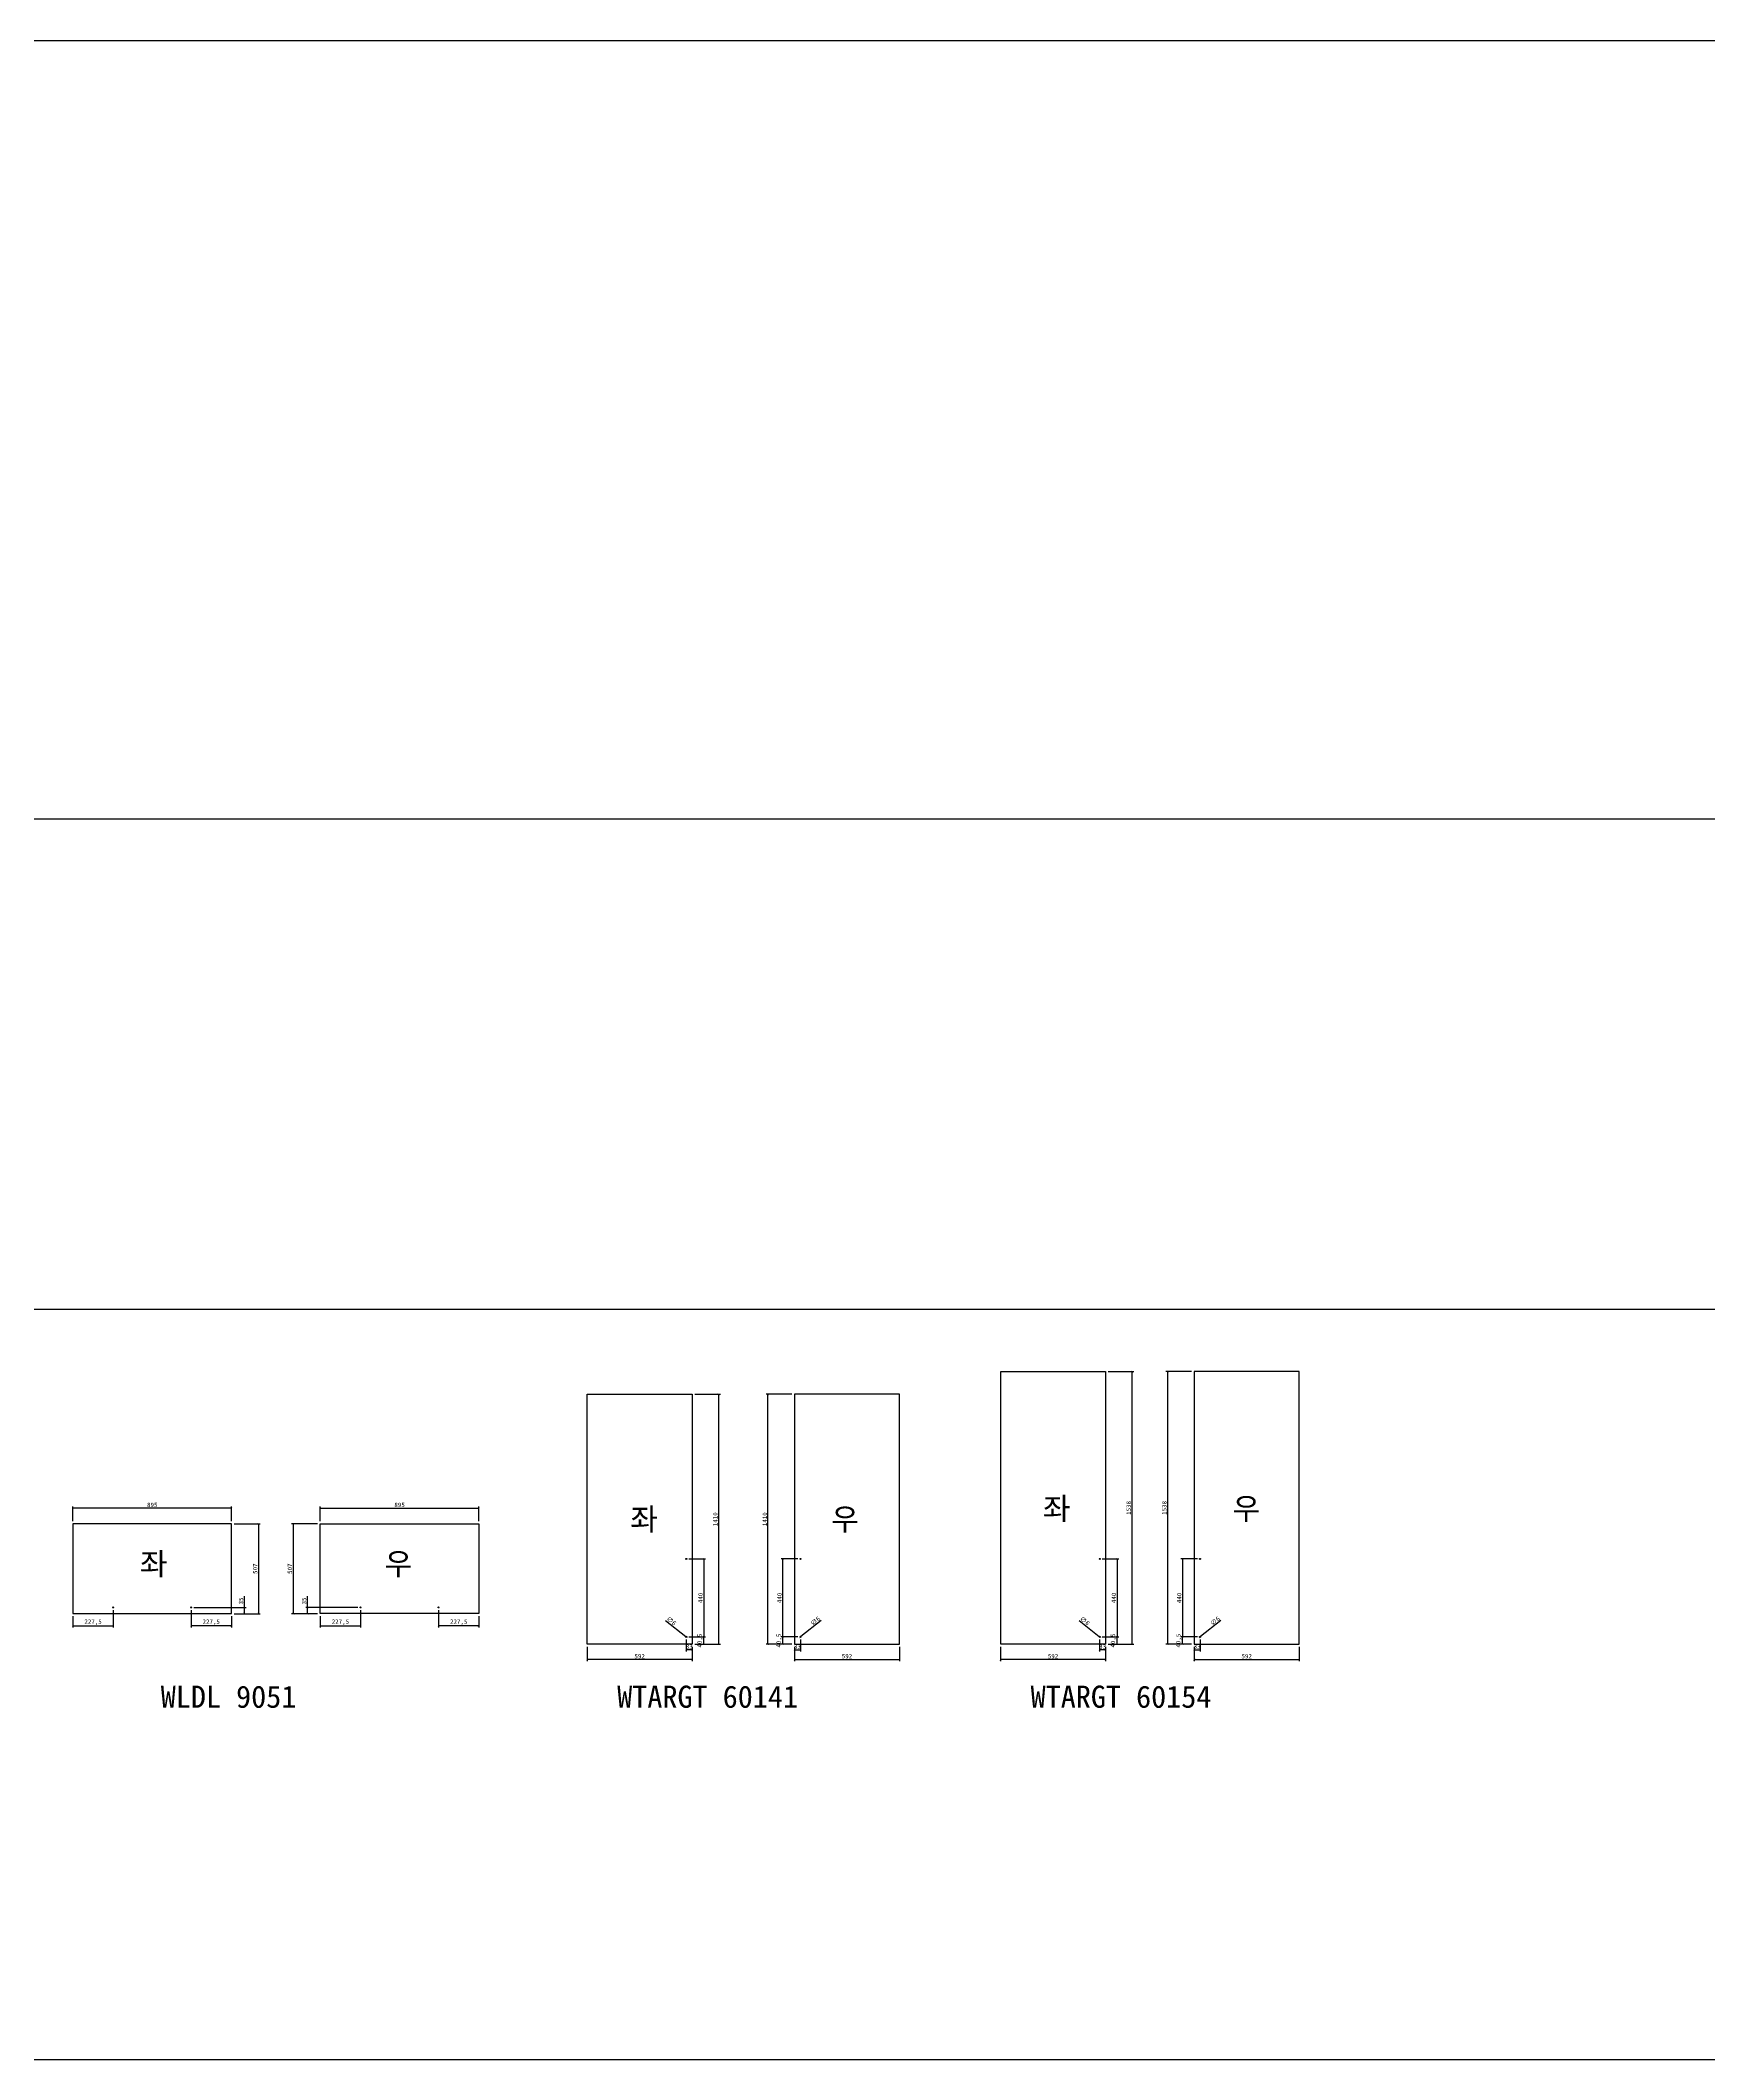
# Model space of a CAD drawing. Header units: millimetres. Extents: x -44117 to 256353, y -2095463 to 65325.
# Drawn here: x 117208 to 126623, y -186279 to -174882 of the extents above; entities that cross this region are included whole.
import ezdxf

# ---------------------------------------------------------------- set-up
doc = ezdxf.new("R2010")
doc.units = ezdxf.units.MM
doc.header["$LTSCALE"] = 10
doc.dimstyles.new('ISO-25', dxfattribs={"dimtxt": 2.5, "dimasz": 2.5, "dimexe": 1, "dimexo": 1, "dimtad": 1, "dimtxsty": 'Standard', "dimblk": 'ARCHTICK', "dimcen": 2.5, "dimadec": 0, "dimazin": 0, "dimtfac": 1, "dimtmove": 0, "dimatfit": 3, "dimfxl": 0, "dimarcsym": 0})

# ---------------------------------------------------------------- blocks, each defined once
blk = doc.blocks.new('_ArchTick')
at = {"color": 0, "linetype": 'ByBlock', "const_width": 0.15}
blk.add_lwpolyline([(-0.5, -0.5), (0.5, 0.5)], dxfattribs=at)
blk = doc.blocks.new('*D2942')
at = {"color": 0, "lineweight": -2}
for p, q in [((117391, -183240), (117391, -183157)), ((118286, -183167), (117391, -183167)), ((118286, -183240), (118286, -183157))]:
    blk.add_line(p, q, dxfattribs=at)
at = {"layer": 'Defpoints', "color": 0}
for p in [(117391, -183167), (117391, -183255), (118286, -183255)]:
    blk.add_point(p, dxfattribs=at)
at = {"color": 0, "lineweight": -2, "xscale": 10, "yscale": 10, "zscale": 10, "rotation": 180}
blk.add_blockref('_ArchTick', (117391, -183167), dxfattribs=at)
at = {"color": 0, "lineweight": -2, "xscale": 10, "yscale": 10, "zscale": 10}
blk.add_blockref('_ArchTick', (118286, -183167), dxfattribs=at)
at = {"color": 0, "insert": (117839, -183148), "char_height": 25, "attachment_point": 5}
blk.add_mtext('895', dxfattribs=at)
blk = doc.blocks.new('*D2943')
at = {"color": 0, "lineweight": -2}
for p, q in [((118301, -183255), (118449, -183255)), ((118439, -183255), (118439, -183762)), ((118301, -183762), (118449, -183762))]:
    blk.add_line(p, q, dxfattribs=at)
at = {"layer": 'Defpoints', "color": 0}
for p in [(118286, -183255), (118286, -183762), (118439, -183762)]:
    blk.add_point(p, dxfattribs=at)
at = {"color": 0, "lineweight": -2, "xscale": 10, "yscale": 10, "zscale": 10}
for p, rotation in [((118439, -183255), 90), ((118439, -183762), 270)]:
    blk.add_blockref('_ArchTick', p, dxfattribs=dict(at, rotation=rotation))
at = {"color": 0, "insert": (118420, -183508), "char_height": 25, "attachment_point": 5, "rotation": 90}
blk.add_mtext('507', dxfattribs=at)
blk = doc.blocks.new('*D2944')
at = {"color": 0, "lineweight": -2}
for p, q in [((118359, -183727), (118359, -183663)), ((118074, -183727), (118369, -183727)), ((118301, -183762), (118369, -183762)), ((118359, -183762), (118359, -183727))]:
    blk.add_line(p, q, dxfattribs=at)
at = {"layer": 'Defpoints', "color": 0}
for p in [(118059, -183727), (118286, -183762), (118359, -183727)]:
    blk.add_point(p, dxfattribs=at)
at = {"color": 0, "lineweight": -2, "xscale": 10, "yscale": 10, "zscale": 10}
for p, rotation in [((118359, -183727), 90), ((118359, -183762), 270)]:
    blk.add_blockref('_ArchTick', p, dxfattribs=dict(at, rotation=rotation))
at = {"color": 0, "insert": (118340, -183690), "char_height": 25, "attachment_point": 5, "rotation": 90}
blk.add_mtext('35', dxfattribs=at)
blk = doc.blocks.new('*D2945')
at = {"color": 0, "lineweight": -2}
for p, q in [((118059, -183742), (118059, -183840)), ((118286, -183830), (118059, -183830)), ((118286, -183777), (118286, -183840))]:
    blk.add_line(p, q, dxfattribs=at)
at = {"layer": 'Defpoints', "color": 0}
for p in [(118059, -183727), (118059, -183830), (118286, -183762)]:
    blk.add_point(p, dxfattribs=at)
at = {"color": 0, "lineweight": -2, "xscale": 10, "yscale": 10, "zscale": 10, "rotation": 180}
blk.add_blockref('_ArchTick', (118059, -183830), dxfattribs=at)
at = {"color": 0, "lineweight": -2, "xscale": 10, "yscale": 10, "zscale": 10}
blk.add_blockref('_ArchTick', (118286, -183830), dxfattribs=at)
at = {"color": 0, "insert": (118172, -183810), "char_height": 25, "attachment_point": 5}
blk.add_mtext('227,5', dxfattribs=at)
blk = doc.blocks.new('*D2946')
at = {"color": 0, "lineweight": -2}
for p, q in [((117391, -183777), (117391, -183840)), ((117391, -183830), (117619, -183830)), ((117619, -183742), (117619, -183840))]:
    blk.add_line(p, q, dxfattribs=at)
at = {"layer": 'Defpoints', "color": 0}
for p in [(117391, -183762), (117619, -183727), (117619, -183830)]:
    blk.add_point(p, dxfattribs=at)
at = {"color": 0, "lineweight": -2, "xscale": 10, "yscale": 10, "zscale": 10, "rotation": 180}
blk.add_blockref('_ArchTick', (117391, -183830), dxfattribs=at)
at = {"color": 0, "lineweight": -2, "xscale": 10, "yscale": 10, "zscale": 10}
blk.add_blockref('_ArchTick', (117619, -183830), dxfattribs=at)
at = {"color": 0, "insert": (117505, -183810), "char_height": 25, "attachment_point": 5}
blk.add_mtext('227,5', dxfattribs=at)
blk = doc.blocks.new('*D2947')
at = {"color": 0, "lineweight": -2}
for p, q in [((118787, -183240), (118787, -183157)), ((118787, -183167), (119682, -183167)), ((119682, -183240), (119682, -183157))]:
    blk.add_line(p, q, dxfattribs=at)
at = {"layer": 'Defpoints', "color": 0}
for p in [(118787, -183255), (119682, -183167), (119682, -183255)]:
    blk.add_point(p, dxfattribs=at)
at = {"color": 0, "lineweight": -2, "xscale": 10, "yscale": 10, "zscale": 10, "rotation": 180}
blk.add_blockref('_ArchTick', (118787, -183167), dxfattribs=at)
at = {"color": 0, "lineweight": -2, "xscale": 10, "yscale": 10, "zscale": 10}
blk.add_blockref('_ArchTick', (119682, -183167), dxfattribs=at)
at = {"color": 0, "insert": (119235, -183148), "char_height": 25, "attachment_point": 5}
blk.add_mtext('895', dxfattribs=at)
blk = doc.blocks.new('*D2948')
at = {"color": 0, "lineweight": -2}
for p, q in [((118772, -183255), (118625, -183255)), ((118635, -183255), (118635, -183762)), ((118772, -183762), (118625, -183762))]:
    blk.add_line(p, q, dxfattribs=at)
at = {"layer": 'Defpoints', "color": 0}
for p in [(118787, -183255), (118635, -183762), (118787, -183762)]:
    blk.add_point(p, dxfattribs=at)
at = {"color": 0, "lineweight": -2, "xscale": 10, "yscale": 10, "zscale": 10}
for p, rotation in [((118635, -183255), 90), ((118635, -183762), 270)]:
    blk.add_blockref('_ArchTick', p, dxfattribs=dict(at, rotation=rotation))
at = {"color": 0, "insert": (118616, -183508), "char_height": 25, "attachment_point": 5, "rotation": 90}
blk.add_mtext('507', dxfattribs=at)
blk = doc.blocks.new('*D2949')
at = {"color": 0, "lineweight": -2}
for p, q in [((118715, -183727), (118715, -183663)), ((119000, -183727), (118705, -183727)), ((118772, -183762), (118705, -183762)), ((118715, -183762), (118715, -183727))]:
    blk.add_line(p, q, dxfattribs=at)
at = {"layer": 'Defpoints', "color": 0}
for p in [(118715, -183727), (118787, -183762), (119015, -183727)]:
    blk.add_point(p, dxfattribs=at)
at = {"color": 0, "lineweight": -2, "xscale": 10, "yscale": 10, "zscale": 10}
for p, rotation in [((118715, -183727), 90), ((118715, -183762), 270)]:
    blk.add_blockref('_ArchTick', p, dxfattribs=dict(at, rotation=rotation))
at = {"color": 0, "insert": (118696, -183690), "char_height": 25, "attachment_point": 5, "rotation": 90}
blk.add_mtext('35', dxfattribs=at)
blk = doc.blocks.new('*D2950')
at = {"color": 0, "lineweight": -2}
for p, q in [((118787, -183777), (118787, -183840)), ((118787, -183830), (119015, -183830)), ((119015, -183742), (119015, -183840))]:
    blk.add_line(p, q, dxfattribs=at)
at = {"layer": 'Defpoints', "color": 0}
for p in [(118787, -183762), (119015, -183727), (119015, -183830)]:
    blk.add_point(p, dxfattribs=at)
at = {"color": 0, "lineweight": -2, "xscale": 10, "yscale": 10, "zscale": 10, "rotation": 180}
blk.add_blockref('_ArchTick', (118787, -183830), dxfattribs=at)
at = {"color": 0, "lineweight": -2, "xscale": 10, "yscale": 10, "zscale": 10}
blk.add_blockref('_ArchTick', (119015, -183830), dxfattribs=at)
at = {"color": 0, "insert": (118901, -183810), "char_height": 25, "attachment_point": 5}
blk.add_mtext('227,5', dxfattribs=at)
blk = doc.blocks.new('*D2951')
at = {"color": 0, "lineweight": -2}
for p, q in [((119455, -183742), (119455, -183840)), ((119682, -183830), (119455, -183830)), ((119682, -183777), (119682, -183840))]:
    blk.add_line(p, q, dxfattribs=at)
at = {"layer": 'Defpoints', "color": 0}
for p in [(119455, -183727), (119455, -183830), (119682, -183762)]:
    blk.add_point(p, dxfattribs=at)
at = {"color": 0, "lineweight": -2, "xscale": 10, "yscale": 10, "zscale": 10, "rotation": 180}
blk.add_blockref('_ArchTick', (119455, -183830), dxfattribs=at)
at = {"color": 0, "lineweight": -2, "xscale": 10, "yscale": 10, "zscale": 10}
blk.add_blockref('_ArchTick', (119682, -183830), dxfattribs=at)
at = {"color": 0, "insert": (119569, -183810), "char_height": 25, "attachment_point": 5}
blk.add_mtext('227,5', dxfattribs=at)
blk = doc.blocks.new('*D2952')
at = {"color": 0, "lineweight": -2}
for p, q in [((121614, -183801), (121499, -183891)), ((121495, -183895), (121499, -183891)), ((121495, -183895), (121495, -183895))]:
    blk.add_line(p, q, dxfattribs=at)
at = {"layer": 'Defpoints', "color": 0}
for p in [(121495, -183895), (121499, -183891)]:
    blk.add_point(p, dxfattribs=at)
at = {"color": 0, "lineweight": -2, "xscale": 10, "yscale": 10, "zscale": 10}
for p, rotation in [((121495, -183895), 38.36647630590951), ((121499, -183891), 218.3664763059095)]:
    blk.add_blockref('_ArchTick', p, dxfattribs=dict(at, rotation=rotation))
at = {"color": 0, "insert": (121581, -183803), "char_height": 25, "attachment_point": 5, "rotation": 38.3665}
blk.add_mtext('∅6', dxfattribs=at)
blk = doc.blocks.new('*D2953')
at = {"color": 0, "lineweight": -2}
for p, q in [((121449, -183893), (121388, -183893)), ((121449, -183934), (121388, -183934)), ((121398, -183934), (121398, -183893))]:
    blk.add_line(p, q, dxfattribs=at)
at = {"layer": 'Defpoints', "color": 0}
for p in [(121398, -183893), (121464, -183893), (121464, -183934)]:
    blk.add_point(p, dxfattribs=at)
at = {"color": 0, "lineweight": -2, "xscale": 10, "yscale": 10, "zscale": 10}
for p, rotation in [((121398, -183893), 90), ((121398, -183934), 270)]:
    blk.add_blockref('_ArchTick', p, dxfattribs=dict(at, rotation=rotation))
at = {"color": 0, "insert": (121377, -183914), "char_height": 25, "attachment_point": 5, "rotation": 90}
blk.add_mtext('40,5', dxfattribs=at)
blk = doc.blocks.new('*D2954')
at = {"color": 0, "lineweight": -2}
for p, q in [((121449, -182524), (121304, -182524)), ((121314, -183934), (121314, -182524)), ((121449, -183934), (121304, -183934))]:
    blk.add_line(p, q, dxfattribs=at)
at = {"layer": 'Defpoints', "color": 0}
for p in [(121314, -182524), (121464, -182524), (121464, -183934)]:
    blk.add_point(p, dxfattribs=at)
at = {"color": 0, "lineweight": -2, "xscale": 10, "yscale": 10, "zscale": 10}
for p, rotation in [((121314, -182524), 90), ((121314, -183934), 270)]:
    blk.add_blockref('_ArchTick', p, dxfattribs=dict(at, rotation=rotation))
at = {"color": 0, "insert": (121296, -183229), "char_height": 25, "attachment_point": 5, "rotation": 90}
blk.add_mtext('1410', dxfattribs=at)
blk = doc.blocks.new('*D2955')
at = {"color": 0, "lineweight": -2}
for p, q in [((121464, -183949), (121464, -184031)), ((121464, -184021), (122056, -184021)), ((122056, -183949), (122056, -184031))]:
    blk.add_line(p, q, dxfattribs=at)
at = {"layer": 'Defpoints', "color": 0}
for p in [(121464, -183934), (122056, -183934), (122056, -184021)]:
    blk.add_point(p, dxfattribs=at)
at = {"color": 0, "lineweight": -2, "xscale": 10, "yscale": 10, "zscale": 10, "rotation": 180}
blk.add_blockref('_ArchTick', (121464, -184021), dxfattribs=at)
at = {"color": 0, "lineweight": -2, "xscale": 10, "yscale": 10, "zscale": 10}
blk.add_blockref('_ArchTick', (122056, -184021), dxfattribs=at)
at = {"color": 0, "insert": (121760, -184002), "char_height": 25, "attachment_point": 5}
blk.add_mtext('592', dxfattribs=at)
blk = doc.blocks.new('*D2956')
at = {"color": 0, "lineweight": -2}
for p, q in [((121497, -183908), (121497, -183976)), ((121464, -183949), (121464, -183976)), ((121464, -183966), (121497, -183966))]:
    blk.add_line(p, q, dxfattribs=at)
at = {"layer": 'Defpoints', "color": 0}
for p in [(121464, -183934), (121497, -183893), (121497, -183966)]:
    blk.add_point(p, dxfattribs=at)
at = {"color": 0, "lineweight": -2, "xscale": 10, "yscale": 10, "zscale": 10, "rotation": 180}
blk.add_blockref('_ArchTick', (121464, -183966), dxfattribs=at)
at = {"color": 0, "lineweight": -2, "xscale": 10, "yscale": 10, "zscale": 10}
blk.add_blockref('_ArchTick', (121497, -183966), dxfattribs=at)
at = {"color": 0, "insert": (121480, -183948), "char_height": 25, "attachment_point": 5}
blk.add_mtext('33', dxfattribs=at)
blk = doc.blocks.new('*D2957')
at = {"color": 0, "lineweight": -2}
for p, q in [((120736, -183801), (120851, -183891)), ((120856, -183895), (120851, -183891)), ((120856, -183895), (120856, -183895))]:
    blk.add_line(p, q, dxfattribs=at)
at = {"layer": 'Defpoints', "color": 0}
for p in [(120851, -183891), (120856, -183895)]:
    blk.add_point(p, dxfattribs=at)
at = {"color": 0, "lineweight": -2, "xscale": 10, "yscale": 10, "zscale": 10}
for p, rotation in [((120851, -183891), 321.6335236940905), ((120856, -183895), 141.6335236940905)]:
    blk.add_blockref('_ArchTick', p, dxfattribs=dict(at, rotation=rotation))
at = {"color": 0, "insert": (120769, -183803), "char_height": 25, "attachment_point": 5, "rotation": 321.6335}
blk.add_mtext('∅6', dxfattribs=at)
blk = doc.blocks.new('*D2958')
at = {"color": 0, "lineweight": -2}
for p, q in [((120901, -183893), (120962, -183893)), ((120901, -183934), (120962, -183934)), ((120952, -183934), (120952, -183893))]:
    blk.add_line(p, q, dxfattribs=at)
at = {"layer": 'Defpoints', "color": 0}
for p in [(120886, -183893), (120886, -183934), (120952, -183893)]:
    blk.add_point(p, dxfattribs=at)
at = {"color": 0, "lineweight": -2, "xscale": 10, "yscale": 10, "zscale": 10}
for p, rotation in [((120952, -183893), 90), ((120952, -183934), 270)]:
    blk.add_blockref('_ArchTick', p, dxfattribs=dict(at, rotation=rotation))
at = {"color": 0, "insert": (120931, -183914), "char_height": 25, "attachment_point": 5, "rotation": 90}
blk.add_mtext('40,5', dxfattribs=at)
blk = doc.blocks.new('*D2959')
at = {"color": 0, "lineweight": -2}
for p, q in [((120901, -182524), (121046, -182524)), ((121036, -183934), (121036, -182524)), ((120901, -183934), (121046, -183934))]:
    blk.add_line(p, q, dxfattribs=at)
at = {"layer": 'Defpoints', "color": 0}
for p in [(120886, -182524), (121036, -182524), (120886, -183934)]:
    blk.add_point(p, dxfattribs=at)
at = {"color": 0, "lineweight": -2, "xscale": 10, "yscale": 10, "zscale": 10}
for p, rotation in [((121036, -182524), 90), ((121036, -183934), 270)]:
    blk.add_blockref('_ArchTick', p, dxfattribs=dict(at, rotation=rotation))
at = {"color": 0, "insert": (121017, -183229), "char_height": 25, "attachment_point": 5, "rotation": 90}
blk.add_mtext('1410', dxfattribs=at)
blk = doc.blocks.new('*D2960')
at = {"color": 0, "lineweight": -2}
for p, q in [((120294, -183949), (120294, -184031)), ((120886, -184021), (120294, -184021)), ((120886, -183949), (120886, -184031))]:
    blk.add_line(p, q, dxfattribs=at)
at = {"layer": 'Defpoints', "color": 0}
for p in [(120294, -183934), (120886, -183934), (120294, -184021)]:
    blk.add_point(p, dxfattribs=at)
at = {"color": 0, "lineweight": -2, "xscale": 10, "yscale": 10, "zscale": 10, "rotation": 180}
blk.add_blockref('_ArchTick', (120294, -184021), dxfattribs=at)
at = {"color": 0, "lineweight": -2, "xscale": 10, "yscale": 10, "zscale": 10}
blk.add_blockref('_ArchTick', (120886, -184021), dxfattribs=at)
at = {"color": 0, "insert": (120590, -184002), "char_height": 25, "attachment_point": 5}
blk.add_mtext('592', dxfattribs=at)
blk = doc.blocks.new('*D2961')
at = {"color": 0, "lineweight": -2}
for p, q in [((120853, -183908), (120853, -183976)), ((120886, -183966), (120853, -183966)), ((120886, -183949), (120886, -183976))]:
    blk.add_line(p, q, dxfattribs=at)
at = {"layer": 'Defpoints', "color": 0}
for p in [(120853, -183893), (120886, -183934), (120853, -183966)]:
    blk.add_point(p, dxfattribs=at)
at = {"color": 0, "lineweight": -2, "xscale": 10, "yscale": 10, "zscale": 10, "rotation": 180}
blk.add_blockref('_ArchTick', (120853, -183966), dxfattribs=at)
at = {"color": 0, "lineweight": -2, "xscale": 10, "yscale": 10, "zscale": 10}
blk.add_blockref('_ArchTick', (120886, -183966), dxfattribs=at)
at = {"color": 0, "insert": (120870, -183948), "char_height": 25, "attachment_point": 5}
blk.add_mtext('33', dxfattribs=at)
blk = doc.blocks.new('*D2962')
at = {"color": 0, "lineweight": -2}
for p, q in [((123070, -183801), (123184, -183891)), ((123189, -183895), (123184, -183891)), ((123189, -183895), (123189, -183895))]:
    blk.add_line(p, q, dxfattribs=at)
at = {"layer": 'Defpoints', "color": 0}
for p in [(123184, -183891), (123189, -183895)]:
    blk.add_point(p, dxfattribs=at)
at = {"color": 0, "lineweight": -2, "xscale": 10, "yscale": 10, "zscale": 10}
for p, rotation in [((123184, -183891), 321.6335236940905), ((123189, -183895), 141.6335236940905)]:
    blk.add_blockref('_ArchTick', p, dxfattribs=dict(at, rotation=rotation))
at = {"color": 0, "insert": (123102, -183803), "char_height": 25, "attachment_point": 5, "rotation": 321.6335}
blk.add_mtext('∅6', dxfattribs=at)
blk = doc.blocks.new('*D2963')
at = {"color": 0, "lineweight": -2}
for p, q in [((123234, -183893), (123295, -183893)), ((123234, -183934), (123295, -183934)), ((123285, -183934), (123285, -183893))]:
    blk.add_line(p, q, dxfattribs=at)
at = {"layer": 'Defpoints', "color": 0}
for p in [(123219, -183893), (123219, -183934), (123285, -183893)]:
    blk.add_point(p, dxfattribs=at)
at = {"color": 0, "lineweight": -2, "xscale": 10, "yscale": 10, "zscale": 10}
for p, rotation in [((123285, -183893), 90), ((123285, -183934), 270)]:
    blk.add_blockref('_ArchTick', p, dxfattribs=dict(at, rotation=rotation))
at = {"color": 0, "insert": (123264, -183914), "char_height": 25, "attachment_point": 5, "rotation": 90}
blk.add_mtext('40,5', dxfattribs=at)
blk = doc.blocks.new('*D2964')
at = {"color": 0, "lineweight": -2}
for p, q in [((123234, -182396), (123379, -182396)), ((123369, -183934), (123369, -182396)), ((123234, -183934), (123379, -183934))]:
    blk.add_line(p, q, dxfattribs=at)
at = {"layer": 'Defpoints', "color": 0}
for p in [(123219, -182396), (123369, -182396), (123219, -183934)]:
    blk.add_point(p, dxfattribs=at)
at = {"color": 0, "lineweight": -2, "xscale": 10, "yscale": 10, "zscale": 10}
for p, rotation in [((123369, -182396), 90), ((123369, -183934), 270)]:
    blk.add_blockref('_ArchTick', p, dxfattribs=dict(at, rotation=rotation))
at = {"color": 0, "insert": (123350, -183165), "char_height": 25, "attachment_point": 5, "rotation": 90}
blk.add_mtext('1538', dxfattribs=at)
blk = doc.blocks.new('*D2965')
at = {"color": 0, "lineweight": -2}
for p, q in [((122627, -183949), (122627, -184031)), ((123219, -184021), (122627, -184021)), ((123219, -183949), (123219, -184031))]:
    blk.add_line(p, q, dxfattribs=at)
at = {"layer": 'Defpoints', "color": 0}
for p in [(122627, -183934), (123219, -183934), (122627, -184021)]:
    blk.add_point(p, dxfattribs=at)
at = {"color": 0, "lineweight": -2, "xscale": 10, "yscale": 10, "zscale": 10, "rotation": 180}
blk.add_blockref('_ArchTick', (122627, -184021), dxfattribs=at)
at = {"color": 0, "lineweight": -2, "xscale": 10, "yscale": 10, "zscale": 10}
blk.add_blockref('_ArchTick', (123219, -184021), dxfattribs=at)
at = {"color": 0, "insert": (122923, -184002), "char_height": 25, "attachment_point": 5}
blk.add_mtext('592', dxfattribs=at)
blk = doc.blocks.new('*D2966')
at = {"color": 0, "lineweight": -2}
for p, q in [((123186, -183908), (123186, -183976)), ((123219, -183966), (123186, -183966)), ((123219, -183949), (123219, -183976))]:
    blk.add_line(p, q, dxfattribs=at)
at = {"layer": 'Defpoints', "color": 0}
for p in [(123186, -183893), (123219, -183934), (123186, -183966)]:
    blk.add_point(p, dxfattribs=at)
at = {"color": 0, "lineweight": -2, "xscale": 10, "yscale": 10, "zscale": 10, "rotation": 180}
blk.add_blockref('_ArchTick', (123186, -183966), dxfattribs=at)
at = {"color": 0, "lineweight": -2, "xscale": 10, "yscale": 10, "zscale": 10}
blk.add_blockref('_ArchTick', (123219, -183966), dxfattribs=at)
at = {"color": 0, "insert": (123203, -183948), "char_height": 25, "attachment_point": 5}
blk.add_mtext('33', dxfattribs=at)
blk = doc.blocks.new('*D2967')
at = {"color": 0, "lineweight": -2}
for p, q in [((123869, -183801), (123755, -183891)), ((123750, -183895), (123755, -183891)), ((123750, -183895), (123750, -183895))]:
    blk.add_line(p, q, dxfattribs=at)
at = {"layer": 'Defpoints', "color": 0}
for p in [(123750, -183895), (123755, -183891)]:
    blk.add_point(p, dxfattribs=at)
at = {"color": 0, "lineweight": -2, "xscale": 10, "yscale": 10, "zscale": 10}
for p, rotation in [((123750, -183895), 38.36647630590951), ((123755, -183891), 218.3664763059095)]:
    blk.add_blockref('_ArchTick', p, dxfattribs=dict(at, rotation=rotation))
at = {"color": 0, "insert": (123837, -183803), "char_height": 25, "attachment_point": 5, "rotation": 38.3665}
blk.add_mtext('∅6', dxfattribs=at)
blk = doc.blocks.new('*D2968')
at = {"color": 0, "lineweight": -2}
for p, q in [((123705, -183893), (123644, -183893)), ((123705, -183934), (123644, -183934)), ((123654, -183934), (123654, -183893))]:
    blk.add_line(p, q, dxfattribs=at)
at = {"layer": 'Defpoints', "color": 0}
for p in [(123654, -183893), (123720, -183893), (123720, -183934)]:
    blk.add_point(p, dxfattribs=at)
at = {"color": 0, "lineweight": -2, "xscale": 10, "yscale": 10, "zscale": 10}
for p, rotation in [((123654, -183893), 90), ((123654, -183934), 270)]:
    blk.add_blockref('_ArchTick', p, dxfattribs=dict(at, rotation=rotation))
at = {"color": 0, "insert": (123633, -183914), "char_height": 25, "attachment_point": 5, "rotation": 90}
blk.add_mtext('40,5', dxfattribs=at)
blk = doc.blocks.new('*D2969')
at = {"color": 0, "lineweight": -2}
for p, q in [((123705, -182396), (123560, -182396)), ((123570, -183934), (123570, -182396)), ((123705, -183934), (123560, -183934))]:
    blk.add_line(p, q, dxfattribs=at)
at = {"layer": 'Defpoints', "color": 0}
for p in [(123570, -182396), (123720, -182396), (123720, -183934)]:
    blk.add_point(p, dxfattribs=at)
at = {"color": 0, "lineweight": -2, "xscale": 10, "yscale": 10, "zscale": 10}
for p, rotation in [((123570, -182396), 90), ((123570, -183934), 270)]:
    blk.add_blockref('_ArchTick', p, dxfattribs=dict(at, rotation=rotation))
at = {"color": 0, "insert": (123551, -183165), "char_height": 25, "attachment_point": 5, "rotation": 90}
blk.add_mtext('1538', dxfattribs=at)
blk = doc.blocks.new('*D2970')
at = {"color": 0, "lineweight": -2}
for p, q in [((123720, -183949), (123720, -184031)), ((123720, -184021), (124312, -184021)), ((124312, -183949), (124312, -184031))]:
    blk.add_line(p, q, dxfattribs=at)
at = {"layer": 'Defpoints', "color": 0}
for p in [(123720, -183934), (124312, -183934), (124312, -184021)]:
    blk.add_point(p, dxfattribs=at)
at = {"color": 0, "lineweight": -2, "xscale": 10, "yscale": 10, "zscale": 10, "rotation": 180}
blk.add_blockref('_ArchTick', (123720, -184021), dxfattribs=at)
at = {"color": 0, "lineweight": -2, "xscale": 10, "yscale": 10, "zscale": 10}
blk.add_blockref('_ArchTick', (124312, -184021), dxfattribs=at)
at = {"color": 0, "insert": (124016, -184002), "char_height": 25, "attachment_point": 5}
blk.add_mtext('592', dxfattribs=at)
blk = doc.blocks.new('*D2971')
at = {"color": 0, "lineweight": -2}
for p, q in [((123753, -183908), (123753, -183976)), ((123720, -183949), (123720, -183976)), ((123720, -183966), (123753, -183966))]:
    blk.add_line(p, q, dxfattribs=at)
at = {"layer": 'Defpoints', "color": 0}
for p in [(123720, -183934), (123753, -183893), (123753, -183966)]:
    blk.add_point(p, dxfattribs=at)
at = {"color": 0, "lineweight": -2, "xscale": 10, "yscale": 10, "zscale": 10, "rotation": 180}
blk.add_blockref('_ArchTick', (123720, -183966), dxfattribs=at)
at = {"color": 0, "lineweight": -2, "xscale": 10, "yscale": 10, "zscale": 10}
blk.add_blockref('_ArchTick', (123753, -183966), dxfattribs=at)
at = {"color": 0, "insert": (123736, -183948), "char_height": 25, "attachment_point": 5}
blk.add_mtext('33', dxfattribs=at)
blk = doc.blocks.new('*D2973')
at = {"color": 0, "lineweight": -2}
for p, q in [((120868, -183453), (120962, -183453)), ((120952, -183453), (120952, -183893)), ((120868, -183893), (120962, -183893))]:
    blk.add_line(p, q, dxfattribs=at)
at = {"layer": 'Defpoints', "color": 0}
for p in [(120853, -183453), (120853, -183893), (120952, -183893)]:
    blk.add_point(p, dxfattribs=at)
at = {"color": 0, "lineweight": -2, "xscale": 10, "yscale": 10, "zscale": 10}
for p, rotation in [((120952, -183453), 90), ((120952, -183893), 270)]:
    blk.add_blockref('_ArchTick', p, dxfattribs=dict(at, rotation=rotation))
at = {"color": 0, "insert": (120933, -183673), "char_height": 25, "attachment_point": 5, "rotation": 90}
blk.add_mtext('440', dxfattribs=at)
blk = doc.blocks.new('*D2974')
at = {"color": 0, "lineweight": -2}
for p, q in [((121482, -183453), (121388, -183453)), ((121398, -183893), (121398, -183453)), ((121482, -183893), (121388, -183893))]:
    blk.add_line(p, q, dxfattribs=at)
at = {"layer": 'Defpoints', "color": 0}
for p in [(121398, -183453), (121497, -183453), (121497, -183893)]:
    blk.add_point(p, dxfattribs=at)
at = {"color": 0, "lineweight": -2, "xscale": 10, "yscale": 10, "zscale": 10}
for p, rotation in [((121398, -183453), 90), ((121398, -183893), 270)]:
    blk.add_blockref('_ArchTick', p, dxfattribs=dict(at, rotation=rotation))
at = {"color": 0, "insert": (121379, -183673), "char_height": 25, "attachment_point": 5, "rotation": 90}
blk.add_mtext('440', dxfattribs=at)
blk = doc.blocks.new('*D2975')
at = {"color": 0, "lineweight": -2}
for p, q in [((123201, -183453), (123295, -183453)), ((123285, -183453), (123285, -183893)), ((123201, -183893), (123295, -183893))]:
    blk.add_line(p, q, dxfattribs=at)
at = {"layer": 'Defpoints', "color": 0}
for p in [(123186, -183453), (123186, -183893), (123285, -183893)]:
    blk.add_point(p, dxfattribs=at)
at = {"color": 0, "lineweight": -2, "xscale": 10, "yscale": 10, "zscale": 10}
for p, rotation in [((123285, -183453), 90), ((123285, -183893), 270)]:
    blk.add_blockref('_ArchTick', p, dxfattribs=dict(at, rotation=rotation))
at = {"color": 0, "insert": (123266, -183673), "char_height": 25, "attachment_point": 5, "rotation": 90}
blk.add_mtext('440', dxfattribs=at)
blk = doc.blocks.new('*D2976')
at = {"color": 0, "lineweight": -2}
for p, q in [((123738, -183453), (123644, -183453)), ((123654, -183453), (123654, -183893)), ((123738, -183893), (123644, -183893))]:
    blk.add_line(p, q, dxfattribs=at)
at = {"layer": 'Defpoints', "color": 0}
for p in [(123753, -183453), (123654, -183893), (123753, -183893)]:
    blk.add_point(p, dxfattribs=at)
at = {"color": 0, "lineweight": -2, "xscale": 10, "yscale": 10, "zscale": 10}
for p, rotation in [((123654, -183453), 90), ((123654, -183893), 270)]:
    blk.add_blockref('_ArchTick', p, dxfattribs=dict(at, rotation=rotation))
at = {"color": 0, "insert": (123635, -183673), "char_height": 25, "attachment_point": 5, "rotation": 90}
blk.add_mtext('440', dxfattribs=at)

msp = doc.modelspace()

# ---------------------------------------------------------------- linework, layer by layer
at = {"color": 1}
for p, q in [((104015.69829, -174882.1544), (196284.84516, -174882.1544)), ((104015.69829, -174882.1544), (196284.84516, -174882.1544)), ((104015.69829, -179275.61053), (196284.84516, -179275.61053)), ((104015.69829, -179275.61053), (196284.84516, -179275.61053)), ((104015.69829, -182044.21489), (196284.84516, -182044.21489)), ((104015.69829, -182044.21489), (196284.84516, -182044.21489)), ((104015.69829, -186278.99057), (196284.84516, -186278.99057)), ((104015.69829, -186278.99057), (196284.84516, -186278.99057))]:
    msp.add_line(p, q, dxfattribs=at)
for p, q in [((122627.41157, -182395.68302), (123219.41157, -182395.68302)), ((122627.41157, -183933.68302), (122627.41157, -182395.68302)), ((123219.41157, -182395.68302), (123219.41157, -183933.68302)), ((124311.51846, -182395.68302), (123719.51846, -182395.68302)), ((123719.51846, -182395.68302), (123719.51846, -183933.68302)), ((124311.51846, -183933.68302), (124311.51846, -182395.68302)), ((120294.31777, -182523.68302), (120886.31777, -182523.68302)), ((120294.31777, -183933.68302), (120294.31777, -182523.68302)), ((120886.31777, -182523.68302), (120886.31777, -183933.68302)), ((122055.96572, -182523.68302), (121463.96572, -182523.68302)), ((121463.96572, -182523.68302), (121463.96572, -183933.68302)), ((122055.96572, -183933.68302), (122055.96572, -182523.68302)), ((118286.14372, -183254.76818), (117391.14372, -183254.76818)), ((117391.14372, -183254.76818), (117391.14372, -183761.76818)), ((118286.14372, -183761.76818), (118286.14372, -183254.76818)), ((118787.45572, -183761.76818), (118787.45572, -183254.76818)), ((118787.45572, -183254.76818), (119682.45572, -183254.76818)), ((119682.45572, -183254.76818), (119682.45572, -183761.76818)), ((117391.14372, -183761.76818), (118286.14372, -183761.76818)), ((119682.45572, -183761.76818), (118787.45572, -183761.76818)), ((120886.31777, -183933.68302), (120294.31777, -183933.68302)), ((121463.96572, -183933.68302), (122055.96572, -183933.68302)), ((123219.41157, -183933.68302), (122627.41157, -183933.68302)), ((123719.51846, -183933.68302), (124311.51846, -183933.68302))]:
    msp.add_line(p, q)
for centre in [(120853.31777, -183453.18302), (121496.96572, -183453.18302), (123186.41157, -183453.18302), (123752.51846, -183453.18302), (117618.64372, -183726.76818), (118058.64372, -183726.76818), (119014.95572, -183726.76818), (119454.95572, -183726.76818), (120853.31777, -183893.18302), (121496.96572, -183893.18302), (123186.41157, -183893.18302), (123752.51846, -183893.18302)]:
    msp.add_circle(centre, 3)

# ---------------------------------------------------------------- texts
at = {"char_height": 125, "attachment_point": 1}
for s, heights, insert in [('{\\f굴림|b0|i0|c129|p50;좌}', [-139.1478], (122864.89637, -183106.82004)), ('{\\f굴림|b0|i0|c129|p50;우}', [-136.98402], (123935.37471, -183106.82004)), ('{\\f굴림|b0|i0|c129|p50;좌}', [-139.1478], (120536.37727, -183166.29106)), ('{\\f굴림|b0|i0|c129|p50;우}', [-136.98402], (121670.90131, -183166.29106)), ('{\\f굴림|b0|i0|c129|p50;좌}', [-139.1478], (117768.68756, -183417.89922)), ('{\\f굴림|b0|i0|c129|p50;우}', [-136.98402], (119150.24507, -183417.89922)), ('WLDL 9051', [-125], (117887.05776, -184168.14899)), ('WTARGT 60141', [-125], (120463.18217, -184168.14899)), ('WTARGT 60154', [-125], (122796.27597, -184168.14899))]:
    msp.add_mtext_dynamic_manual_height_columns(s, width=133414.7044326, gutter_width=625, heights=heights, dxfattribs=dict(at, insert=insert))

# ---------------------------------------------------------------- dimensions: what is measured, and where the dimension line sits
for base, p1, p2, angle, picture, middle in [((123369.04653, -182395.68302), (123219.41157, -183933.68302), (123219.41157, -182395.68302), 270, '*D2964', (123350.29653, -183164.68302)), ((123569.88351, -182395.68302), (123719.51846, -183933.68302), (123719.51846, -182395.68302), 270, '*D2969', (123551.13351, -183164.68302)), ((121035.95272, -182523.68302), (120886.31777, -183933.68302), (120886.31777, -182523.68302), 270, '*D2959', (121017.20272, -183228.68302)), ((121314.33077, -182523.68302), (121463.96572, -183933.68302), (121463.96572, -182523.68302), 270, '*D2954', (121295.58077, -183228.68302)), ((119682.45572, -183167.21501), (118787.45572, -183254.76818), (119682.45572, -183254.76818), 180, '*D2947', (119234.95572, -183148.46501)), ((118439.05208, -183761.76818), (118286.14372, -183254.76818), (118286.14372, -183761.76818), 90, '*D2943', (118420.30208, -183508.26818)), ((118634.54736, -183761.76818), (118787.45572, -183254.76818), (118787.45572, -183761.76818), 90, '*D2948', (118615.79736, -183508.26818)), ((120952.06889, -183893.18302), (120853.31777, -183453.18302), (120853.31777, -183893.18302), 90, '*D2973', (120933.31889, -183673.18302)), ((121398.2146, -183453.18302), (121496.96572, -183893.18302), (121496.96572, -183453.18302), 90, '*D2974', (121379.4646, -183673.18302)), ((123285.16269, -183893.18302), (123186.41157, -183453.18302), (123186.41157, -183893.18302), 90, '*D2975', (123266.41269, -183673.18302)), ((123653.76735, -183893.18302), (123752.51846, -183453.18302), (123752.51846, -183893.18302), 90, '*D2976', (123635.01735, -183673.18302)), ((118358.9092, -183726.76818), (118286.14372, -183761.76818), (118058.64372, -183726.76818), 90, '*D2944', (118340.1592, -183689.68485)), ((118714.69023, -183726.76818), (118787.45572, -183761.76818), (119014.95572, -183726.76818), 90, '*D2949', (118695.94023, -183689.68485)), ((119014.95572, -183830.37675), (118787.45572, -183761.76818), (119014.95572, -183726.76818), 180, '*D2950', (118901.20572, -183809.54342)), ((119454.95572, -183830.37675), (119682.45572, -183761.76818), (119454.95572, -183726.76818), 180, '*D2951', (119568.70572, -183809.54342)), ((122055.96572, -184021.23619), (121463.96572, -183933.68302), (122055.96572, -183933.68302), 180, '*D2955', (121759.96572, -184002.48619)), ((124311.51846, -184021.23619), (123719.51846, -183933.68302), (124311.51846, -183933.68302), 180, '*D2970', (124015.51846, -184002.48619))]:
    dim = msp.add_linear_dim(base=base, p1=p1, p2=p2, angle=angle, dimstyle='ISO-25', override={"dimscale": 10, "dimasz": 1, "dimexo": 1.5})
    dim.commit()
    dim.dimension.update_dxf_attribs({"geometry": picture, "text_midpoint": middle})
for base, p1, p2, picture, middle in [((117391.14372, -183167.21501), (118286.14372, -183254.76818), (117391.14372, -183254.76818), '*D2942', (117838.64372, -183148.46501)), ((117618.64372, -183830.37675), (117391.14372, -183761.76818), (117618.64372, -183726.76818), '*D2946', (117504.89372, -183809.54342)), ((118058.64372, -183830.37675), (118286.14372, -183761.76818), (118058.64372, -183726.76818), '*D2945', (118172.39372, -183809.54342)), ((120294.31777, -184021.23619), (120886.31777, -183933.68302), (120294.31777, -183933.68302), '*D2960', (120590.31777, -184002.48619)), ((122627.41157, -184021.23619), (123219.41157, -183933.68302), (122627.41157, -183933.68302), '*D2965', (122923.41157, -184002.48619))]:
    dim = msp.add_linear_dim(base=base, p1=p1, p2=p2, dimstyle='ISO-25', override={"dimscale": 10, "dimasz": 1, "dimexo": 1.5})
    dim.commit()
    dim.dimension.update_dxf_attribs({"geometry": picture, "text_midpoint": middle})
for p1, p2, picture, middle in [((120855.66994, -183895.04509), (120850.9656, -183891.32096), '*D2957', (120757.64258, -183817.44291)), ((121494.61355, -183895.04509), (121499.31789, -183891.32096), '*D2952', (121592.64091, -183817.44291)), ((123188.76374, -183895.04509), (123184.0594, -183891.32096), '*D2962', (123090.73638, -183817.44291)), ((123750.16629, -183895.04509), (123754.87063, -183891.32096), '*D2967', (123848.19365, -183817.44291))]:
    dim = msp.add_diameter_dim_2p(p1=p1, p2=p2, dimstyle='ISO-25', override={"dimscale": 10, "dimasz": 1, "dimexo": 1.5})
    dim.commit()
    dim.dimension.update_dxf_attribs({"geometry": picture, "text_midpoint": middle, "dimtype": 163})
for base, p1, p2, picture, middle in [((120853.31777, -183966.33765), (120886.31777, -183933.68302), (120853.31777, -183893.18302), '*D2961', (120869.81777, -183966.33765)), ((123186.41157, -183966.33765), (123219.41157, -183933.68302), (123186.41157, -183893.18302), '*D2966', (123202.91157, -183966.33765))]:
    dim = msp.add_linear_dim(base=base, p1=p1, p2=p2, dimstyle='ISO-25', override={"dimscale": 10, "dimasz": 1, "dimexo": 1.5})
    dim.commit()
    dim.dimension.update_dxf_attribs({"geometry": picture, "text_midpoint": middle, "dimtype": 160})
for base, p1, p2, angle, picture, middle in [((120952.06889, -183893.18302), (120886.31777, -183933.68302), (120886.31777, -183893.18302), 270, '*D2958', (120952.06889, -183913.68302)), ((121398.2146, -183893.18302), (121463.96572, -183933.68302), (121463.96572, -183893.18302), 270, '*D2953', (121398.2146, -183913.68302)), ((121496.96572, -183966.33765), (121463.96572, -183933.68302), (121496.96572, -183893.18302), 180, '*D2956', (121480.46572, -183966.33765)), ((123285.16269, -183893.18302), (123219.41157, -183933.68302), (123219.41157, -183893.18302), 270, '*D2963', (123285.16269, -183913.68302)), ((123653.76735, -183893.18302), (123719.51846, -183933.68302), (123719.51846, -183893.18302), 270, '*D2968', (123653.76735, -183913.68302)), ((123752.51846, -183966.33765), (123719.51846, -183933.68302), (123752.51846, -183893.18302), 180, '*D2971', (123736.01846, -183966.33765))]:
    dim = msp.add_linear_dim(base=base, p1=p1, p2=p2, angle=angle, dimstyle='ISO-25', override={"dimscale": 10, "dimasz": 1, "dimexo": 1.5})
    dim.commit()
    dim.dimension.update_dxf_attribs({"geometry": picture, "text_midpoint": middle, "dimtype": 160})

doc.saveas('drawing.dxf')
